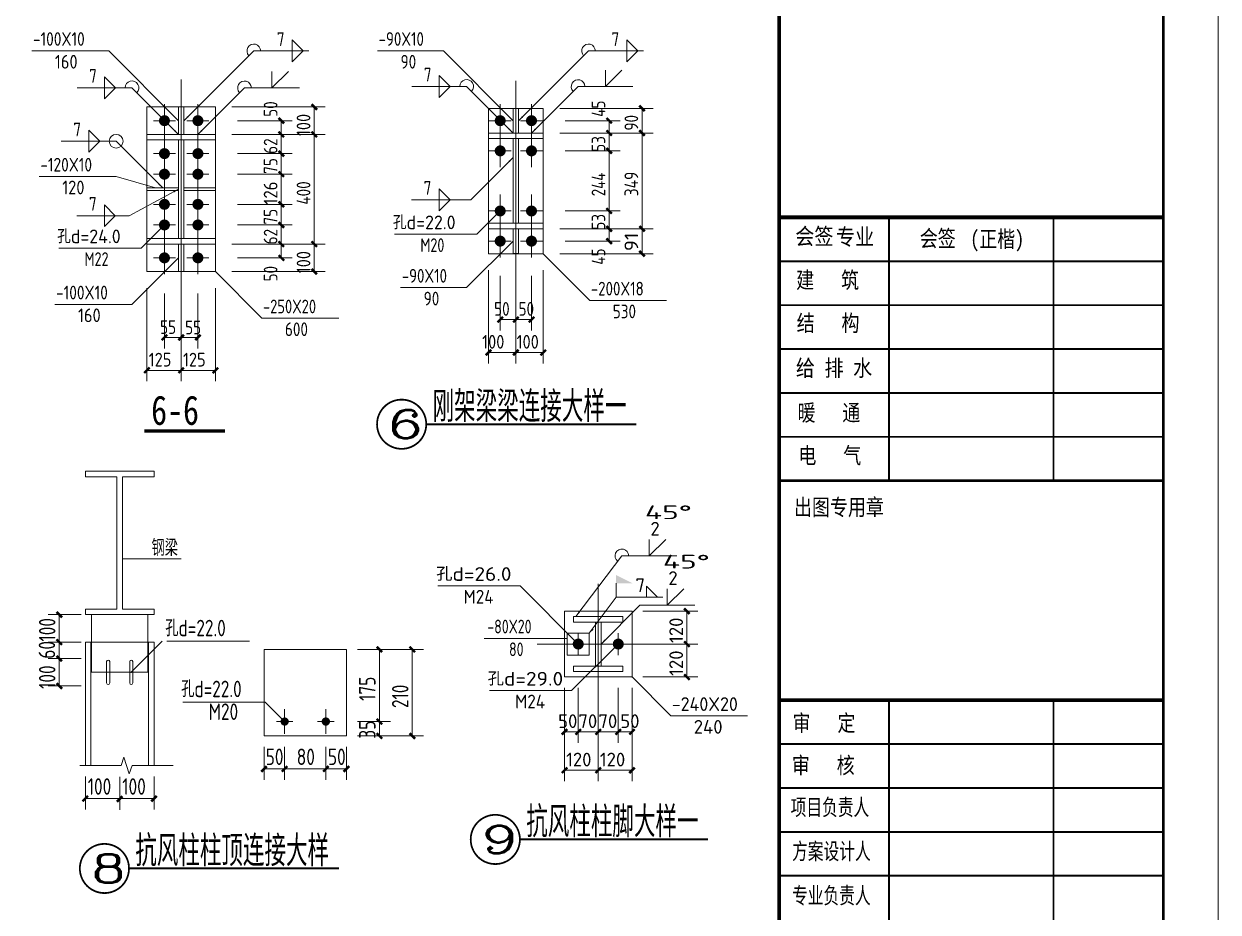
# Model space of a CAD drawing. Header units: millimetres. Extents: x 19781 to 898973, y -947928 to -267362.
# Drawn here: x 532829 to 565476, y -479434 to -455151 of the extents above; entities that cross this region are included whole.
import ezdxf

# ---------------------------------------------------------------- set-up
doc = ezdxf.new("R2010")
doc.units = ezdxf.units.MM
doc.header["$LTSCALE"] = 100
doc.linetypes.add('DOTE', pattern=[2.42, 2, -0.2, 0.02, -0.2])
for name, color, linetype, lineweight in [('10', 7, 'Continuous', 18), ('1000', 2, 'Continuous', 18), ('12', 2, 'Continuous', 18), ('14', 2, 'Continuous', 18), ('AXIS', 3, 'Continuous', 18), ('BORDER', 7, 'Continuous', 18), ('BZ_标准图框', 7, 'Continuous', 18), ('DIM', 3, 'Continuous', 18), ('PUB_TEXT', 7, 'Continuous', 18), ('TDB_文字', 3, 'Continuous', 18), ('TDB_细实线', 1, 'Continuous', 18), ('尺寸标注', 253, 'Continuous', 18), ('焊缝标注', 253, 'Continuous', 18), ('编号标注', 253, 'Continuous', 18), ('螺栓孔标注', 253, 'Continuous', 18), ('钢板标注', 253, 'Continuous', 18)]:
    doc.layers.add(name, color=color, linetype=linetype, lineweight=lineweight)
doc.styles.add('7MMCN', font='simplex.shx', dxfattribs={"width": 0.7, "bigfont": 'hztxt.shx'})
doc.styles.add('_TCH_LABEL', font='complex.shx', dxfattribs={"bigfont": 'gbcbig.shx'})
doc.styles.add('HT', font='', dxfattribs={"width": 0.8})
doc.styles.get("Standard").update_dxf_attribs({"font": 'tssdeng.shx', "bigfont": 'hztxt.shx'})
doc.styles.add('TDB_仿宋字', font='', dxfattribs={"width": 0.8})
doc.styles.add('TSSD_REIN', font='tssdeng.shx', dxfattribs={"width": 0.7, "bigfont": 'hztxt.shx'})
doc.styles.get('HT').set_extended_font_data('宋体')
doc.styles.get('TDB_仿宋字').set_extended_font_data('宋体')

# ---------------------------------------------------------------- blocks, each defined once
blk = doc.blocks.new('A$C053F367D')
at = {"layer": '焊缝标注'}
for points in [[(2771, 5687), (2853, 5747), (2831, 5768)], [(2671, 5437), (2611, 5518), (2590, 5497)], [(3026, 5437), (3108, 5497), (3086, 5518)], [(2384, 4462), (2324, 4543), (2303, 4522)], [(2671, 4437), (2576, 4403), (2590, 4377)]]:
    blk.add_hatch(color=256, dxfattribs=at).paths.add_polyline_path(points, flags=0)
at = {"layer": '10', "color": 253, "linetype": 'ByBlock'}
for p, q in [((2416, 5987), (2416, 5387)), ((3026, 5987), (3026, 5387)), ((2616, 5687), (2216, 5687)), ((3226, 5687), (2826, 5687)), ((2416, 5387), (2416, 4787)), ((3026, 5387), (3026, 4787)), ((2616, 5087), (2216, 5087)), ((2416, 5012), (2416, 4412)), ((3226, 5087), (2826, 5087)), ((3026, 5012), (3026, 4412)), ((2616, 4712), (2216, 4712)), ((3226, 4712), (2826, 4712)), ((2416, 4462), (2416, 3862)), ((3026, 4462), (3026, 3862)), ((2616, 4162), (2216, 4162)), ((3226, 4162), (2826, 4162)), ((2416, 4087), (2416, 3487)), ((3026, 4087), (3026, 3487)), ((2616, 3787), (2216, 3787)), ((3226, 3787), (2826, 3787)), ((2416, 3487), (2416, 2887)), ((3026, 3487), (3026, 2887)), ((2616, 3187), (2216, 3187)), ((3226, 3187), (2826, 3187))]:
    blk.add_line(p, q, dxfattribs=at)
at = {"layer": '10'}
for points in [[(2466, 5687, 100, 100, 1), (2366, 5687, 100, 100, 1)], [(3076, 5687, 100, 100, 1), (2976, 5687, 100, 100, 1)], [(2466, 5087, 100, 100, 1), (2366, 5087, 100, 100, 1)], [(3076, 5087, 100, 100, 1), (2976, 5087, 100, 100, 1)], [(2466, 4712, 100, 100, 1), (2366, 4712, 100, 100, 1)], [(3076, 4712, 100, 100, 1), (2976, 4712, 100, 100, 1)], [(2466, 4162, 100, 100, 1), (2366, 4162, 100, 100, 1)], [(3076, 4162, 100, 100, 1), (2976, 4162, 100, 100, 1)], [(2466, 3787, 100, 100, 1), (2366, 3787, 100, 100, 1)], [(3076, 3787, 100, 100, 1), (2976, 3787, 100, 100, 1)], [(2466, 3187, 100, 100, 1), (2366, 3187, 100, 100, 1)], [(3076, 3187, 100, 100, 1), (2976, 3187, 100, 100, 1)]]:
    blk.add_lwpolyline(points, format="xyseb", close=True, dxfattribs=at)
at = {"layer": '1000'}
for p, q in [((3346, 5937), (2096, 5937)), ((2096, 5937), (2096, 2937)), ((2771, 5937), (2671, 5937)), ((2671, 5937), (2671, 5437)), ((2771, 5437), (2771, 5937)), ((3346, 2937), (3346, 5937)), ((2671, 5437), (2771, 5437)), ((2671, 4462), (2096, 4462)), ((2096, 4462), (2096, 4412)), ((2096, 4412), (2096, 4462)), ((2096, 4462), (2671, 4462)), ((2096, 4412), (2671, 4412)), ((2671, 4412), (2096, 4412)), ((2671, 4412), (2671, 4462)), ((2671, 4462), (2671, 4412)), ((2771, 4462), (3346, 4462)), ((2771, 4412), (2771, 4462)), ((3346, 4462), (2771, 4462)), ((2771, 4462), (2771, 4412)), ((3346, 4412), (2771, 4412)), ((2771, 4412), (3346, 4412)), ((3346, 4462), (3346, 4412)), ((3346, 4412), (3346, 4462)), ((2671, 3437), (2771, 3437)), ((2671, 2937), (2671, 3437)), ((2771, 3437), (2771, 2937)), ((2096, 2937), (3346, 2937)), ((2771, 2937), (2671, 2937))]:
    blk.add_line(p, q, dxfattribs=at)
at = {"layer": 'TDB_文字', "color": 3}
blk.add_lwpolyline([(2050, 32, 64, 64, 0), (3519, 32, 64, 64, 0)], format="xyseb", dxfattribs=at)
at = {"layer": '尺寸标注', "color": 253, "linetype": 'ByBlock'}
for p, q in [((3646, 5937), (5346, 5937)), ((3746, 5687), (4746, 5687)), ((3646, 5437), (5346, 5437)), ((3646, 5437), (5346, 5437)), ((3746, 5437), (4746, 5437)), ((3746, 5437), (4746, 5437)), ((3746, 5087), (4746, 5087)), ((3746, 5087), (4746, 5087)), ((3746, 4712), (4746, 4712)), ((3746, 4712), (4746, 4712)), ((3746, 4162), (4746, 4162)), ((3746, 4162), (4746, 4162)), ((3746, 3787), (4746, 3787)), ((3746, 3787), (4746, 3787)), ((3646, 3437), (5346, 3437)), ((3646, 3437), (5346, 3437)), ((3746, 3437), (4746, 3437)), ((3746, 3437), (4746, 3437)), ((3746, 3187), (4746, 3187)), ((3646, 2937), (5346, 2937)), ((2096, 2637), (2096, 937)), ((2721, 2637), (2721, 937)), ((2721, 2637), (2721, 937)), ((3346, 2637), (3346, 937)), ((2416, 2537), (2416, 1537)), ((2721, 2537), (2721, 1537)), ((2721, 2537), (2721, 1537)), ((3026, 2537), (3026, 1537))]:
    blk.add_line(p, q, dxfattribs=at)
at = {"layer": '尺寸标注'}
for p, q in [((5146, 5437), (5146, 5937)), ((4546, 5437), (4546, 5687)), ((4546, 5087), (4546, 5437)), ((5146, 3437), (5146, 5437)), ((4546, 4712), (4546, 5087)), ((4546, 4162), (4546, 4712)), ((4546, 3787), (4546, 4162)), ((4546, 3437), (4546, 3787)), ((4546, 3187), (4546, 3437)), ((5146, 2937), (5146, 3437)), ((2416, 1737), (2721, 1737)), ((2721, 1737), (3026, 1737)), ((2096, 1137), (2721, 1137)), ((2721, 1137), (3346, 1137))]:
    blk.add_line(p, q, dxfattribs=at)
at = {"layer": '尺寸标注', "color": 3}
for p, q in [((3346, 5437), (2096, 5437)), ((2096, 5437), (2096, 5337)), ((2096, 5337), (3346, 5337)), ((2671, 3537), (2671, 5337)), ((2771, 3537), (2771, 5337)), ((3346, 5337), (3346, 5437)), ((3346, 3537), (2096, 3537)), ((2096, 3537), (2096, 3437)), ((3346, 3437), (3346, 3537)), ((2096, 3437), (3346, 3437))]:
    blk.add_line(p, q, dxfattribs=at)
at = {"layer": '尺寸标注'}
for points in [[(5096, 5987, 45, 45, 0), (5196, 5887, 45, 45, 0)], [(4496, 5737, 45, 45, 0), (4596, 5637, 45, 45, 0)], [(4496, 5487, 45, 45, 0), (4596, 5387, 45, 45, 0)], [(4496, 5487, 45, 45, 0), (4596, 5387, 45, 45, 0)], [(5096, 5487, 45, 45, 0), (5196, 5387, 45, 45, 0)], [(5096, 5487, 45, 45, 0), (5196, 5387, 45, 45, 0)], [(4496, 5137, 45, 45, 0), (4596, 5037, 45, 45, 0)], [(4496, 5137, 45, 45, 0), (4596, 5037, 45, 45, 0)], [(4496, 4762, 45, 45, 0), (4596, 4662, 45, 45, 0)], [(4496, 4762, 45, 45, 0), (4596, 4662, 45, 45, 0)], [(4496, 4212, 45, 45, 0), (4596, 4112, 45, 45, 0)], [(4496, 4212, 45, 45, 0), (4596, 4112, 45, 45, 0)], [(4496, 3837, 45, 45, 0), (4596, 3737, 45, 45, 0)], [(4496, 3837, 45, 45, 0), (4596, 3737, 45, 45, 0)], [(4496, 3487, 45, 45, 0), (4596, 3387, 45, 45, 0)], [(4496, 3487, 45, 45, 0), (4596, 3387, 45, 45, 0)], [(5096, 3487, 45, 45, 0), (5196, 3387, 45, 45, 0)], [(5096, 3487, 45, 45, 0), (5196, 3387, 45, 45, 0)], [(4496, 3237, 45, 45, 0), (4596, 3137, 45, 45, 0)], [(5096, 2987, 45, 45, 0), (5196, 2887, 45, 45, 0)], [(2366, 1687, 45, 45, 0), (2466, 1787, 45, 45, 0)], [(2671, 1687, 45, 45, 0), (2771, 1787, 45, 45, 0)], [(2671, 1687, 45, 45, 0), (2771, 1787, 45, 45, 0)], [(2976, 1687, 45, 45, 0), (3076, 1787, 45, 45, 0)], [(2046, 1087, 45, 45, 0), (2146, 1187, 45, 45, 0)], [(2671, 1087, 45, 45, 0), (2771, 1187, 45, 45, 0)], [(2671, 1087, 45, 45, 0), (2771, 1187, 45, 45, 0)], [(3296, 1087, 45, 45, 0), (3396, 1187, 45, 45, 0)]]:
    blk.add_lwpolyline(points, format="xyseb", dxfattribs=at)
at = {"layer": '焊缝标注', "color": 253, "linetype": 'ByBlock'}
for p, q in [((4745, 7159), (4945, 6959)), ((4745, 6959), (4745, 7159)), ((4045, 6959), (5045, 6959)), ((4745, 6759), (4945, 6959)), ((4745, 6959), (4745, 6759)), ((4375, 6285), (4375, 6585)), ((4375, 6285), (4675, 6585)), ((1524, 6287), (1324, 6487)), ((1324, 6287), (1324, 6487)), ((1824, 6287), (824, 6287)), ((1524, 6287), (1324, 6087)), ((1324, 6287), (1324, 6087)), ((3875, 6285), (4875, 6285)), ((1236, 5312), (1036, 5512)), ((1036, 5312), (1036, 5512)), ((1536, 5312), (536, 5312)), ((1236, 5312), (1036, 5112)), ((1036, 5312), (1036, 5112)), ((1521, 3956), (1321, 4156)), ((1321, 3956), (1321, 4156)), ((1771, 3956), (821, 3956)), ((1521, 3956), (1321, 3756)), ((1321, 3956), (1321, 3756))]:
    blk.add_line(p, q, dxfattribs=at)
at = {"layer": '焊缝标注'}
for p, q in [((2771, 5687), (4045, 6959)), ((2671, 5437), (1824, 6287)), ((3026, 5437), (3875, 6285)), ((2384, 4462), (1536, 5312)), ((2671, 4437), (1771, 3956))]:
    blk.add_line(p, q, dxfattribs=at)
blk.add_circle((1536, 5312), 125, dxfattribs=at)
for centre, start, end in [((4045, 6959), 0, 224.9772), ((1824, 6287), 314.9315, 180), ((3875, 6285), 0, 224.9772)]:
    blk.add_arc(centre, 125, start, end, dxfattribs=at)
at = {"layer": '编号标注', "color": 7, "linetype": 'ByBlock'}
blk.add_line((2721, 2437), (2721, 6437), dxfattribs=at)
at = {"layer": '螺栓孔标注', "color": 253, "linetype": 'ByBlock'}
for p, q in [((2416, 3787), (1991, 3364)), ((1991, 3364), (491, 3364))]:
    blk.add_line(p, q, dxfattribs=at)
at = {"layer": '螺栓孔标注'}
blk.add_lwpolyline([(2421, 3787, 10, 10, 1), (2411, 3787, 10, 10, 1)], format="xyseb", close=True, dxfattribs=at)
at = {"layer": '钢板标注', "color": 253, "linetype": 'ByBlock'}
for p, q in [((1400, 6961), (0, 6961)), ((2671, 5687), (1400, 6961)), ((1534, 4670), (134, 4670)), ((2250, 4462), (1534, 4670)), ((2671, 3187), (1821, 2340)), ((3346, 2937), (4192, 2086)), ((1821, 2340), (421, 2340)), ((4192, 2086), (5592, 2086))]:
    blk.add_line(p, q, dxfattribs=at)
at = {"layer": '钢板标注'}
for points in [[(2676, 5687, 10, 10, 1), (2666, 5687, 10, 10, 1)], [(2255, 4462, 10, 10, 1), (2245, 4462, 10, 10, 1)], [(2676, 3187, 10, 10, 1), (2666, 3187, 10, 10, 1)], [(3351, 2937, 10, 10, 1), (3341, 2937, 10, 10, 1)]]:
    blk.add_lwpolyline(points, format="xyseb", close=True, dxfattribs=at)
at = {"layer": 'TDB_细实线', "style": 'TDB_仿宋字', "width": 0.8}
blk.add_text('6-6', height=533.7, dxfattribs=at).set_placement((2174, 144))
at = {"layer": '尺寸标注'}
for s, width, p in [('50', 0.84, (4476, 5757)), ('100', 0.9072, (5076, 5407)), ('62', 0.84, (4476, 5082)), ('75', 0.84, (4476, 4719)), ('126', 0.925715, (4476, 4157)), ('400', 0.84, (5076, 4157)), ('75', 0.84, (4476, 3794)), ('62', 0.84, (4476, 3432)), ('100', 0.9072, (5076, 2907)), ('50', 0.839999, (4476, 2757))]:
    blk.add_text(s, height=250, rotation=90, dxfattribs=dict(at, width=width)).set_placement(p)
for s, width, p in [('55', 0.840006, (2337, 1800)), ('55', 0.840006, (2793, 1793)), ('125', 0.907194, (2129, 1207)), ('125', 0.907194, (2754, 1207))]:
    blk.add_text(s, height=250, dxfattribs=dict(at, width=width)).set_placement(p)
at = {"layer": '焊缝标注', "width": 0.840015}
for p in [(4465, 7049), (1044, 6377), (756, 5402), (1041, 4046)]:
    blk.add_text('7', height=250, dxfattribs=at).set_placement(p)
at = {"layer": '螺栓孔标注'}
for s, width, p in [('孔d=24.0', 0.995079, (461, 3454)), ('M22', 0.782073, (961, 3039))]:
    blk.add_text(s, height=250, dxfattribs=dict(at, width=width)).set_placement(p)
at = {"layer": '钢板标注'}
for s, width, p in [('-100X10', 0.852725, (20, 7051)), ('160', 0.907194, (420, 6636)), ('-120X10', 0.852729, (154, 4760)), ('120', 0.907204, (554, 4345)), ('-100X10', 0.852729, (441, 2430)), ('-250X20', 0.803998, (4212, 2176)), ('160', 0.907204, (841, 2015)), ('600', 0.839994, (4612, 1761))]:
    blk.add_text(s, height=250, dxfattribs=dict(at, width=width)).set_placement(p)
blk = doc.blocks.new('A$C26187870')
at = {"layer": '焊缝标注'}
for points in [[(2596, 5997), (2678, 6057), (2656, 6078)], [(2496, 5772), (2436, 5853), (2415, 5832)], [(2831, 5772), (2913, 5832), (2891, 5853)], [(2496, 5325), (2415, 5265), (2436, 5243)]]:
    blk.add_hatch(color=256, dxfattribs=at).paths.add_polyline_path(points, flags=0)
at = {"layer": '10', "color": 253, "linetype": 'ByBlock'}
for p, q in [((2261, 6297), (2261, 5697)), ((2831, 6297), (2831, 5697)), ((2461, 5997), (2061, 5997)), ((3031, 5997), (2631, 5997)), ((2261, 5747), (2261, 5147)), ((2831, 5747), (2831, 5147)), ((2461, 5447), (2061, 5447)), ((3031, 5447), (2631, 5447)), ((2261, 4652), (2261, 4052)), ((2831, 4652), (2831, 4052)), ((2461, 4352), (2061, 4352)), ((3031, 4352), (2631, 4352)), ((2261, 4102), (2261, 3502)), ((2831, 4102), (2831, 3502)), ((2461, 3802), (2061, 3802)), ((3031, 3802), (2631, 3802))]:
    blk.add_line(p, q, dxfattribs=at)
at = {"layer": '10'}
for points in [[(2311, 5997, 100, 100, 1), (2211, 5997, 100, 100, 1)], [(2881, 5997, 100, 100, 1), (2781, 5997, 100, 100, 1)], [(2311, 5447, 100, 100, 1), (2211, 5447, 100, 100, 1)], [(2881, 5447, 100, 100, 1), (2781, 5447, 100, 100, 1)], [(2311, 4352, 100, 100, 1), (2211, 4352, 100, 100, 1)], [(2881, 4352, 100, 100, 1), (2781, 4352, 100, 100, 1)], [(2311, 3802, 100, 100, 1), (2211, 3802, 100, 100, 1)], [(2881, 3802, 100, 100, 1), (2781, 3802, 100, 100, 1)]]:
    blk.add_lwpolyline(points, format="xyseb", close=True, dxfattribs=at)
at = {"layer": '1000'}
for p, q in [((3046, 6222), (2046, 6222)), ((2046, 6222), (2046, 3572)), ((2596, 6222), (2496, 6222)), ((2496, 6222), (2496, 5772)), ((2596, 5772), (2596, 6222)), ((3046, 3572), (3046, 6222)), ((2496, 5772), (2596, 5772)), ((2496, 4027), (2596, 4027)), ((2496, 3577), (2496, 4027)), ((2596, 4027), (2596, 3577)), ((2046, 3572), (3046, 3572)), ((2596, 3577), (2496, 3577))]:
    blk.add_line(p, q, dxfattribs=at)
blk.add_lwpolyline([(913, 465, 36.1, 36.1, 0), (4744, 465, 36.1, 36.1, 0)], format="xyseb", dxfattribs=at)
at = {"layer": 'AXIS'}
blk.add_lwpolyline([(913, 465, 32.1, 32.1, 1), (16, 465, 32.1, 32.1, 1)], format="xyseb", close=True, dxfattribs=at)
at = {"layer": '尺寸标注', "color": 253, "linetype": 'ByBlock'}
for p, q in [((3346, 6222), (5046, 6222)), ((3446, 5997), (4446, 5997)), ((3346, 5772), (5046, 5772)), ((3346, 5772), (5046, 5772)), ((3446, 5772), (4446, 5772)), ((3446, 5772), (4446, 5772)), ((3446, 5447), (4446, 5447)), ((3446, 5447), (4446, 5447)), ((3446, 4352), (4446, 4352)), ((3446, 4352), (4446, 4352)), ((3346, 4027), (5046, 4027)), ((3346, 4027), (5046, 4027)), ((3446, 4027), (4446, 4027)), ((3446, 4027), (4446, 4027)), ((3446, 3802), (4446, 3802)), ((3346, 3572), (5046, 3572)), ((2046, 3272), (2046, 1572)), ((2546, 3272), (2546, 1572)), ((2546, 3272), (2546, 1572)), ((3046, 3272), (3046, 1572)), ((2261, 3172), (2261, 2172)), ((2546, 3172), (2546, 2172)), ((2546, 3172), (2546, 2172)), ((2831, 3172), (2831, 2172))]:
    blk.add_line(p, q, dxfattribs=at)
at = {"layer": '尺寸标注'}
for p, q in [((4846, 5772), (4846, 6222)), ((4246, 5772), (4246, 5997)), ((4246, 5447), (4246, 5772)), ((4846, 4027), (4846, 5772)), ((4246, 4352), (4246, 5447)), ((4246, 4027), (4246, 4352)), ((4246, 3802), (4246, 4027)), ((4846, 3572), (4846, 4027)), ((2261, 2372), (2546, 2372)), ((2546, 2372), (2831, 2372)), ((2046, 1772), (2546, 1772)), ((2546, 1772), (3046, 1772))]:
    blk.add_line(p, q, dxfattribs=at)
at = {"layer": '尺寸标注', "color": 3}
for p, q in [((3046, 5772), (2046, 5772)), ((2046, 5772), (2046, 5672)), ((2046, 5672), (3046, 5672)), ((2496, 4127), (2496, 5672)), ((2596, 4127), (2596, 5672)), ((3046, 5672), (3046, 5772)), ((3046, 4127), (2046, 4127)), ((2046, 4127), (2046, 4027)), ((2046, 4027), (3046, 4027)), ((3046, 4027), (3046, 4127))]:
    blk.add_line(p, q, dxfattribs=at)
at = {"layer": '尺寸标注'}
for points in [[(4796, 6272, 45, 45, 0), (4896, 6172, 45, 45, 0)], [(4196, 6047, 45, 45, 0), (4296, 5947, 45, 45, 0)], [(4196, 5822, 45, 45, 0), (4296, 5722, 45, 45, 0)], [(4196, 5822, 45, 45, 0), (4296, 5722, 45, 45, 0)], [(4796, 5822, 45, 45, 0), (4896, 5722, 45, 45, 0)], [(4796, 5822, 45, 45, 0), (4896, 5722, 45, 45, 0)], [(4196, 5497, 45, 45, 0), (4296, 5397, 45, 45, 0)], [(4196, 5497, 45, 45, 0), (4296, 5397, 45, 45, 0)], [(4196, 4402, 45, 45, 0), (4296, 4302, 45, 45, 0)], [(4196, 4402, 45, 45, 0), (4296, 4302, 45, 45, 0)], [(4196, 4077, 45, 45, 0), (4296, 3977, 45, 45, 0)], [(4196, 4077, 45, 45, 0), (4296, 3977, 45, 45, 0)], [(4796, 4077, 45, 45, 0), (4896, 3977, 45, 45, 0)], [(4796, 4077, 45, 45, 0), (4896, 3977, 45, 45, 0)], [(4196, 3852, 45, 45, 0), (4296, 3752, 45, 45, 0)], [(4796, 3622, 45, 45, 0), (4896, 3522, 45, 45, 0)], [(2211, 2322, 45, 45, 0), (2311, 2422, 45, 45, 0)], [(2496, 2322, 45, 45, 0), (2596, 2422, 45, 45, 0)], [(2496, 2322, 45, 45, 0), (2596, 2422, 45, 45, 0)], [(2781, 2322, 45, 45, 0), (2881, 2422, 45, 45, 0)], [(1996, 1722, 45, 45, 0), (2096, 1822, 45, 45, 0)], [(2496, 1722, 45, 45, 0), (2596, 1822, 45, 45, 0)], [(2496, 1722, 45, 45, 0), (2596, 1822, 45, 45, 0)], [(2996, 1722, 45, 45, 0), (3096, 1822, 45, 45, 0)]]:
    blk.add_lwpolyline(points, format="xyseb", dxfattribs=at)
at = {"layer": '焊缝标注', "color": 253, "linetype": 'ByBlock'}
for p, q in [((4570, 7469), (4770, 7269)), ((4570, 7269), (4570, 7469)), ((3870, 7269), (4870, 7269)), ((4570, 7069), (4770, 7269)), ((4570, 7269), (4570, 7069)), ((1349, 6622), (1149, 6822)), ((1149, 6622), (1149, 6822)), ((4180, 6620), (4180, 6920)), ((4180, 6620), (4480, 6920)), ((1649, 6622), (649, 6622)), ((1349, 6622), (1149, 6422)), ((1149, 6622), (1149, 6422)), ((3680, 6620), (4680, 6620)), ((1346, 4557), (1146, 4757)), ((1146, 4557), (1146, 4757)), ((1725, 4557), (646, 4557)), ((1346, 4557), (1146, 4357)), ((1146, 4557), (1146, 4357))]:
    blk.add_line(p, q, dxfattribs=at)
at = {"layer": '焊缝标注'}
for p, q in [((2596, 5997), (3870, 7269)), ((2496, 5772), (1649, 6622)), ((2831, 5772), (3680, 6620)), ((2496, 5325), (1725, 4557))]:
    blk.add_line(p, q, dxfattribs=at)
for centre, start, end in [((3870, 7269), 0, 224.9772), ((1649, 6622), 314.9315, 180), ((3680, 6620), 0, 224.9772)]:
    blk.add_arc(centre, 125, start, end, dxfattribs=at)
at = {"layer": '编号标注', "color": 7, "linetype": 'ByBlock'}
blk.add_line((2546, 3072), (2546, 6722), dxfattribs=at)
at = {"layer": '螺栓孔标注', "color": 253, "linetype": 'ByBlock'}
for p, q in [((2261, 4352), (1836, 3929)), ((1836, 3929), (336, 3929))]:
    blk.add_line(p, q, dxfattribs=at)
at = {"layer": '螺栓孔标注'}
blk.add_lwpolyline([(2266, 4352, 10, 10, 1), (2256, 4352, 10, 10, 1)], format="xyseb", close=True, dxfattribs=at)
at = {"layer": '钢板标注', "color": 253, "linetype": 'ByBlock'}
for p, q in [((1225, 7271), (25, 7271)), ((2496, 5997), (1225, 7271)), ((2496, 3802), (1646, 2955)), ((3046, 3572), (3892, 2721)), ((1646, 2955), (446, 2955)), ((3892, 2721), (5292, 2721))]:
    blk.add_line(p, q, dxfattribs=at)
at = {"layer": '钢板标注'}
for points in [[(2501, 5997, 10, 10, 1), (2491, 5997, 10, 10, 1)], [(2501, 3802, 10, 10, 1), (2491, 3802, 10, 10, 1)], [(3051, 3572, 10, 10, 1), (3041, 3572, 10, 10, 1)]]:
    blk.add_lwpolyline(points, format="xyseb", close=True, dxfattribs=at)
at = {"layer": 'DIM', "style": '7MMCN', "width": 0.7}
blk.add_text('刚架梁梁连接大样一', height=560.9, dxfattribs=at).set_placement((1028, 505))
at = {"layer": 'PUB_TEXT', "color": 4, "linetype": 'DOTE', "style": '_TCH_LABEL', "width": 1.5}
blk.add_text('6', height=508, dxfattribs=at).set_placement((211, 211))
at = {"layer": '尺寸标注'}
for s, width, p in [('45', 0.839998, (4176, 6067)), ('90', 0.839998, (4776, 5817)), ('53', 0.839998, (4176, 5430)), ('244', 0.824728, (4176, 4620)), ('349', 0.855849, (4776, 4620)), ('53', 0.84, (4176, 4010)), ('91', 1.1424, (4776, 3620)), ('45', 0.84, (4176, 3372))]:
    blk.add_text(s, height=250, rotation=90, dxfattribs=dict(at, width=width)).set_placement(p)
for s, width, p in [('50', 0.839998, (2150, 2442)), ('50', 0.839998, (2595, 2442)), ('100', 0.907202, (1932, 1842)), ('100', 0.907199, (2560, 1842))]:
    blk.add_text(s, height=250, dxfattribs=dict(at, width=width)).set_placement(p)
at = {"layer": '焊缝标注'}
for width, p in [(0.839996, (4290, 7359)), (0.840005, (869, 6712)), (0.839996, (866, 4647))]:
    blk.add_text('7', height=250, dxfattribs=dict(at, width=width)).set_placement(p)
at = {"layer": '螺栓孔标注'}
for s, width, p in [('孔d=22.0', 0.995077, (306, 4019)), ('M20', 0.782068, (806, 3604))]:
    blk.add_text(s, height=250, dxfattribs=dict(at, width=width)).set_placement(p)
at = {"layer": '钢板标注'}
for s, width, p in [('-90X10', 0.825518, (45, 7361)), ('90', 0.840002, (445, 6946)), ('-90X10', 0.825517, (466, 3045)), ('-200X18', 0.827649, (3912, 2811)), ('90', 0.839998, (866, 2630)), ('530', 0.840004, (4312, 2396))]:
    blk.add_text(s, height=250, dxfattribs=dict(at, width=width)).set_placement(p)
blk = doc.blocks.new('A$C367B5892')
at = {"layer": '10', "color": 253, "linetype": 'ByBlock'}
for p, q in [((4448, 3367), (4448, 2917)), ((5199, 3367), (5199, 2917)), ((4598, 3142), (4298, 3142)), ((5349, 3142), (5049, 3142))]:
    blk.add_line(p, q, dxfattribs=at)
at = {"layer": '10'}
for points in [[(4486, 3142, 75.1, 75.1, 1), (4411, 3142, 75.1, 75.1, 1)], [(5237, 3142, 75.1, 75.1, 1), (5161, 3142, 75.1, 75.1, 1)]]:
    blk.add_lwpolyline(points, format="xyseb", close=True, dxfattribs=at)
at = {"layer": '1000'}
blk.add_lwpolyline([(1612, 464, 36, 36, 0), (5440, 464, 36, 36, 0)], format="xyseb", dxfattribs=at)
at = {"layer": '12', "color": 3}
for p, q in [((816, 7603), (816, 7703)), ((816, 7703), (2068, 7703)), ((2068, 7703), (2068, 7603)), ((1392, 7603), (816, 7603)), ((1392, 5191), (1392, 7603)), ((1492, 7603), (1492, 5191)), ((2068, 7603), (1492, 7603)), ((816, 5191), (1392, 5191)), ((816, 5091), (816, 5191)), ((2068, 5091), (816, 5091)), ((1492, 5191), (2068, 5191)), ((2068, 5191), (2068, 5091)), ((816, 4591), (2068, 4591)), ((816, 4591), (816, 2338)), ((916, 4591), (916, 2338)), ((1968, 4591), (1968, 2333)), ((2068, 4591), (2068, 2333))]:
    blk.add_line(p, q, dxfattribs=at)
at = {"layer": '12'}
for p, q in [((816, 5091), (2068, 5091)), ((929, 4040), (929, 5091)), ((1956, 4040), (1956, 5091)), ((4073, 2879), (4073, 4456)), ((4073, 4456), (5574, 4456)), ((5574, 4456), (5574, 2879)), ((1956, 4040), (929, 4040)), ((5574, 2879), (4073, 2879))]:
    blk.add_line(p, q, dxfattribs=at)
at = {"layer": '12', "color": 253, "linetype": 'ByBlock'}
for p, q in [((1467, 2338), (1517, 2492)), ((1517, 2492), (1617, 2186)), ((716, 2338), (1467, 2338)), ((1617, 2186), (1667, 2340)), ((1667, 2340), (2418, 2338))]:
    blk.add_line(p, q, dxfattribs=at)
at = {"layer": '12'}
for points in [[(1204, 3845, 1), (1260, 3845), (1260, 4235, 1), (1204, 4235)], [(1680, 3845, -1), (1625, 3845), (1625, 4235, -1), (1680, 4235)]]:
    blk.add_lwpolyline(points, format="xyb", close=True, dxfattribs=at)
at = {"layer": 'AXIS'}
blk.add_lwpolyline([(1612, 464, 32, 32, 1), (716, 464, 32, 32, 1)], format="xyseb", close=True, dxfattribs=at)
at = {"layer": '尺寸标注', "color": 253, "linetype": 'ByBlock'}
for p, q in [((742, 5091), (141, 5091)), ((742, 4591), (141, 4591)), ((742, 4591), (141, 4591)), ((5775, 4456), (6375, 4456)), ((6375, 4456), (6976, 4456)), ((742, 4290), (141, 4290)), ((742, 4290), (141, 4290)), ((742, 3790), (141, 3790)), ((5775, 3142), (6375, 3142)), ((5775, 3142), (6375, 3142)), ((5775, 2879), (6375, 2879)), ((6375, 2879), (6976, 2879)), ((4073, 2679), (4073, 2078)), ((4448, 2679), (4448, 2078)), ((4448, 2679), (4448, 2078)), ((5199, 2679), (5199, 2078)), ((5199, 2679), (5199, 2078)), ((5574, 2679), (5574, 2078)), ((816, 2138), (816, 1538)), ((1442, 2132), (1442, 1532)), ((2068, 2138), (2068, 1537))]:
    blk.add_line(p, q, dxfattribs=at)
at = {"layer": '尺寸标注'}
for p, q in [((341, 4591), (341, 5091)), ((341, 4290), (341, 4591)), ((6175, 3142), (6175, 4456)), ((6775, 2879), (6775, 4456)), ((341, 3790), (341, 4290)), ((6175, 2879), (6175, 3142)), ((4073, 2278), (4448, 2278)), ((4448, 2278), (5199, 2278)), ((5199, 2278), (5574, 2278)), ((816, 1738), (2068, 1737))]:
    blk.add_line(p, q, dxfattribs=at)
for points in [[(291, 5141, 45, 45, 0), (391, 5041, 45, 45, 0)], [(291, 4641, 45, 45, 0), (391, 4540, 45, 45, 0)], [(291, 4641, 45, 45, 0), (391, 4540, 45, 45, 0)], [(291, 4340, 45, 45, 0), (391, 4240, 45, 45, 0)], [(291, 4340, 45, 45, 0), (391, 4240, 45, 45, 0)], [(6125, 4506, 45, 45, 0), (6225, 4406, 45, 45, 0)], [(6725, 4506, 45, 45, 0), (6826, 4406, 45, 45, 0)], [(291, 3840, 45, 45, 0), (391, 3740, 45, 45, 0)], [(6125, 3192, 45, 45, 0), (6225, 3092, 45, 45, 0)], [(6125, 3192, 45, 45, 0), (6225, 3092, 45, 45, 0)], [(6125, 2929, 45, 45, 0), (6225, 2829, 45, 45, 0)], [(6725, 2929, 45, 45, 0), (6826, 2829, 45, 45, 0)], [(4023, 2228, 45, 45, 0), (4123, 2329, 45, 45, 0)], [(4398, 2228, 45, 45, 0), (4498, 2329, 45, 45, 0)], [(4398, 2228, 45, 45, 0), (4498, 2329, 45, 45, 0)], [(5149, 2228, 45, 45, 0), (5249, 2329, 45, 45, 0)], [(5149, 2228, 45, 45, 0), (5249, 2329, 45, 45, 0)], [(5524, 2228, 45, 45, 0), (5624, 2329, 45, 45, 0)], [(766, 1688, 45, 45, 0), (866, 1788, 45, 45, 0)], [(1392, 1682, 45, 45, 0), (1492, 1782, 45, 45, 0)], [(2018, 1687, 45, 45, 0), (2119, 1787, 45, 45, 0)]]:
    blk.add_lwpolyline(points, format="xyseb", dxfattribs=at)
at = {"layer": '螺栓孔标注', "color": 253, "linetype": 'ByBlock'}
for p, q in [((1492, 6109), (2565, 6109)), ((1652, 4040), (2219, 4606)), ((2303, 4606), (3805, 4606)), ((4095, 3496), (2593, 3496)), ((4448, 3142), (4095, 3496))]:
    blk.add_line(p, q, dxfattribs=at)
at = {"layer": '螺栓孔标注'}
blk.add_line((1657, 4040), (1657, 4040), dxfattribs=at)
blk.add_lwpolyline([(4453, 3142, 10, 10, 1), (4443, 3142, 10, 10, 1)], format="xyseb", close=True, dxfattribs=at)
for start, end in [(0, 180), (180, 0)]:
    blk.add_arc((1652, 4040), 5, start, end, dxfattribs=at)
at = {"layer": 'DIM', "style": '7MMCN', "width": 0.7}
blk.add_text('抗风柱柱顶连接大样', height=560.3, dxfattribs=at).set_placement((1727, 505))
at = {"layer": 'PUB_TEXT', "color": 4, "linetype": 'DOTE', "style": '_TCH_LABEL', "width": 1.5}
blk.add_text('8', height=507, dxfattribs=at).set_placement((911, 211))
at = {"layer": '焊缝标注', "style": 'TSSD_REIN', "width": 0.8}
for s, p in [('钢梁', (2023, 6159)), ('孔d=22.0', (2273, 4696)), ('孔d=22.0', (2563, 3586)), ('M20', (3064, 3171)), ('50', (4103, 2349)), ('80', (4669, 2349)), ('50', (5237, 2349)), ('100', (859, 1808)), ('100', (1489, 1808))]:
    blk.add_text(s, height=300.4, dxfattribs=at).set_placement(p)
for s, p in [('100', (271, 4600)), ('60', (266, 4287)), ('100', (271, 3737)), ('175', (6105, 3518)), ('210', (6705, 3387)), ('35', (6105, 2830))]:
    blk.add_text(s, height=300.4, rotation=90, dxfattribs=at).set_placement(p)
blk = doc.blocks.new('A$C52BC5616')
at = {"layer": '焊缝标注'}
for points in [[(3256, 5133), (3556, 5133), (3256, 5283)], [(2522, 4526), (2595, 4597), (2571, 4615)], [(2766, 4226), (2847, 4286), (2826, 4307)], [(2981, 4026), (3062, 4086), (3041, 4107)]]:
    blk.add_hatch(color=256, dxfattribs=at).paths.add_polyline_path(points, flags=0)
at = {"layer": '10', "color": 7, "linetype": 'ByBlock'}
for p, q in [((2566, 3826), (2566, 4226)), ((3296, 3826), (3296, 4226)), ((2366, 4026), (2766, 4026)), ((3096, 4026), (3496, 4026))]:
    blk.add_line(p, q, dxfattribs=at)
at = {"layer": '10'}
for points in [[(2616, 4026, 100, 100, 1), (2516, 4026, 100, 100, 1)], [(3346, 4026, 100, 100, 1), (3246, 4026, 100, 100, 1)]]:
    blk.add_lwpolyline(points, format="xyseb", close=True, dxfattribs=at)
at = {"layer": '1000'}
for p, q in [((3546, 4626), (2316, 4626)), ((2316, 4626), (2316, 3426)), ((3546, 3426), (3546, 4626)), ((2766, 4226), (2366, 4226)), ((2366, 4226), (2366, 3826)), ((2766, 3826), (2766, 4226)), ((2366, 3826), (2766, 3826)), ((2316, 3426), (3546, 3426))]:
    blk.add_line(p, q, dxfattribs=at)
blk.add_lwpolyline([(1503, 465, 36, 36, 0), (4929, 465, 36, 36, 0)], format="xyseb", dxfattribs=at)
at = {"layer": 'AXIS'}
blk.add_lwpolyline([(1503, 465, 32, 32, 1), (606, 465, 32, 32, 1)], format="xyseb", close=True, dxfattribs=at)
at = {"layer": '尺寸标注', "color": 253, "linetype": 'ByBlock'}
for p, q in [((3746, 4626), (4746, 4626)), ((3746, 4026), (4746, 4026)), ((3746, 4026), (4746, 4026)), ((3746, 3426), (4746, 3426)), ((2316, 3226), (2316, 2226)), ((2316, 3226), (2316, 1526)), ((2566, 3226), (2566, 2226)), ((2566, 3226), (2566, 2226)), ((2931, 3226), (2931, 2226)), ((2931, 3226), (2931, 2226)), ((2931, 3226), (2931, 1526)), ((2931, 3226), (2931, 1526)), ((3296, 3226), (3296, 2226)), ((3296, 3226), (3296, 2226)), ((3546, 3226), (3546, 2226)), ((3546, 3226), (3546, 1526))]:
    blk.add_line(p, q, dxfattribs=at)
at = {"layer": '尺寸标注'}
for p, q in [((4546, 4026), (4546, 4626)), ((4546, 3426), (4546, 4026)), ((2316, 2426), (2566, 2426)), ((2566, 2426), (2931, 2426)), ((2931, 2426), (3296, 2426)), ((3296, 2426), (3546, 2426)), ((2316, 1726), (2931, 1726)), ((2931, 1726), (3546, 1726))]:
    blk.add_line(p, q, dxfattribs=at)
at = {"layer": '尺寸标注', "color": 3}
for p, q in [((3381, 4526), (2481, 4526)), ((2481, 4526), (2481, 4426)), ((2481, 4426), (3381, 4426)), ((2881, 3626), (2881, 4426)), ((2981, 3626), (2981, 4426)), ((3381, 4426), (3381, 4526)), ((3381, 3626), (2481, 3626)), ((2481, 3626), (2481, 3526)), ((2481, 3526), (3381, 3526)), ((3381, 3526), (3381, 3626))]:
    blk.add_line(p, q, dxfattribs=at)
at = {"layer": '尺寸标注'}
for points in [[(4496, 4676, 45, 45, 0), (4596, 4576, 45, 45, 0)], [(4496, 4076, 45, 45, 0), (4596, 3976, 45, 45, 0)], [(4496, 4076, 45, 45, 0), (4596, 3976, 45, 45, 0)], [(4496, 3476, 45, 45, 0), (4596, 3376, 45, 45, 0)], [(2266, 2376, 45, 45, 0), (2366, 2476, 45, 45, 0)], [(2516, 2376, 45, 45, 0), (2616, 2476, 45, 45, 0)], [(2516, 2376, 45, 45, 0), (2616, 2476, 45, 45, 0)], [(2881, 2376, 45, 45, 0), (2981, 2476, 45, 45, 0)], [(2881, 2376, 45, 45, 0), (2981, 2476, 45, 45, 0)], [(3246, 2376, 45, 45, 0), (3346, 2476, 45, 45, 0)], [(3246, 2376, 45, 45, 0), (3346, 2476, 45, 45, 0)], [(3496, 2376, 45, 45, 0), (3596, 2476, 45, 45, 0)], [(2266, 1676, 45, 45, 0), (2366, 1776, 45, 45, 0)], [(2881, 1676, 45, 45, 0), (2981, 1776, 45, 45, 0)], [(2881, 1676, 45, 45, 0), (2981, 1776, 45, 45, 0)], [(3496, 1676, 45, 45, 0), (3596, 1776, 45, 45, 0)]]:
    blk.add_lwpolyline(points, format="xyseb", dxfattribs=at)
at = {"layer": '焊缝标注', "color": 253, "linetype": 'ByBlock'}
for p, q in [((3861, 5633), (3861, 5933)), ((3861, 5633), (4161, 5933)), ((3361, 5633), (4361, 5633)), ((3256, 4883), (3256, 5133)), ((3812, 5083), (4012, 4883)), ((3812, 4883), (3812, 5083)), ((4188, 4733), (4188, 5033)), ((4188, 4733), (4488, 5033)), ((3256, 4883), (4107, 4883)), ((3688, 4733), (4688, 4733))]:
    blk.add_line(p, q, dxfattribs=at)
at = {"layer": '焊缝标注'}
for p, q in [((2522, 4526), (3361, 5633)), ((2766, 4226), (3256, 4883)), ((2981, 4026), (3688, 4733))]:
    blk.add_line(p, q, dxfattribs=at)
blk.add_arc((3361, 5633), 125, 0, 232.8275, dxfattribs=at)
at = {"layer": '编号标注', "color": 7, "linetype": 'ByBlock'}
for p, q in [((2931, 2926), (2931, 5126)), ((1816, 4026), (4046, 4026))]:
    blk.add_line(p, q, dxfattribs=at)
at = {"layer": '螺栓孔标注', "color": 253, "linetype": 'ByBlock'}
for p, q in [((1507, 5088), (7, 5088)), ((2566, 4026), (1507, 5088)), ((2366, 4130), (853, 4130)), ((3296, 4026), (2446, 3179)), ((2446, 3179), (946, 3179))]:
    blk.add_line(p, q, dxfattribs=at)
at = {"layer": '螺栓孔标注'}
for points in [[(2571, 4026, 10, 10, 1), (2561, 4026, 10, 10, 1)], [(3301, 4026, 10, 10, 1), (3291, 4026, 10, 10, 1)]]:
    blk.add_lwpolyline(points, format="xyseb", close=True, dxfattribs=at)
at = {"layer": '钢板标注', "color": 253, "linetype": 'ByBlock'}
for p, q in [((3546, 3426), (4251, 2717)), ((4251, 2717), (5651, 2717))]:
    blk.add_line(p, q, dxfattribs=at)
at = {"layer": '钢板标注'}
for points in [[(2371, 4130, 10, 10, 1), (2361, 4130, 10, 10, 1)], [(3551, 3426, 10, 10, 1), (3541, 3426, 10, 10, 1)]]:
    blk.add_lwpolyline(points, format="xyseb", close=True, dxfattribs=at)
at = {"layer": 'DIM', "style": '7MMCN', "width": 0.7}
blk.add_text('抗风柱柱脚大样一', height=560.6, dxfattribs=at).set_placement((1618, 505))
at = {"layer": 'PUB_TEXT', "color": 4, "linetype": 'DOTE', "style": '_TCH_LABEL', "width": 1.5}
blk.add_text('9', height=507, dxfattribs=at).set_placement((800, 211))
at = {"layer": '尺寸标注', "width": 1.04}
for p in [(4476, 4046), (4476, 3446)]:
    blk.add_text('120', height=250, rotation=90, dxfattribs=at).set_placement(p)
at = {"layer": '尺寸标注'}
for s, width, p in [('50', 1.04001, (2200, 2496)), ('70', 1.04, (2569, 2496)), ('70', 1.04, (2934, 2496)), ('50', 1.04, (3332, 2496)), ('120', 1.04, (2344, 1796)), ('120', 1.04, (2959, 1796))]:
    blk.add_text(s, height=250, dxfattribs=dict(at, width=width)).set_placement(p)
at = {"layer": '焊缝标注'}
for s, width, p in [('45%%D', 1.74909, (3781, 6303)), ('2', 1.04, (3881, 6003)), ('45%%D', 1.74909, (4108, 5403)), ('2', 1.04, (4208, 5103)), ('7', 1.04002, (3609, 4973))]:
    blk.add_text(s, height=250, dxfattribs=dict(at, width=width)).set_placement(p)
at = {"layer": '螺栓孔标注'}
for s, height, width, p in [('孔d=26.0', 250, 1.18637, (-23, 5178)), ('M24', 250, 0.951863, (477, 4763)), ('-80X20', 250.3, 0.768817, (909, 4220)), ('80', 250.3, 0.768817, (1305, 3805)), ('孔d=29.0', 250, 1.18637, (916, 3269)), ('M24', 250, 0.951863, (1416, 2854))]:
    blk.add_text(s, height=height, dxfattribs=dict(at, width=width)).set_placement(p)
at = {"layer": '钢板标注'}
for s, width, p in [('-240X20', 0.995428, (4271, 2807)), ('240', 1.04, (4671, 2392))]:
    blk.add_text(s, height=250, dxfattribs=dict(at, width=width)).set_placement(p)

msp = doc.modelspace()

# ---------------------------------------------------------------- linework, layer by layer
at = {"layer": 'BORDER'}
msp.add_lwpolyline([(431826, -500940), (431826, -437940), (565476, -437940), (565476, -500940)], close=True, dxfattribs=at)
msp.add_lwpolyline([(435576, -499440, 75, 75, 0), (435576, -439440, 75, 75, 0), (563976, -439440, 75, 75, 0), (563976, -499440, 75, 75, 0)], format="xyseb", close=True, dxfattribs=at)
at = {"layer": 'BZ_标准图框'}
for points in [[(553476, -499440, 105, 105, 0), (553476, -439440, 105, 105, 0)], [(553476, -460440, 105, 105, 0), (563976, -460440, 105, 105, 0)], [(556476, -460440, 52.5, 52.5, 0), (556476, -467640, 52.5, 52.5, 0)], [(560976, -460440, 52.5, 52.5, 0), (560976, -467640, 52.5, 52.5, 0)], [(563976, -461640, 52.5, 52.5, 0), (553476, -461640, 52.5, 52.5, 0)], [(563976, -462840, 52.5, 52.5, 0), (553476, -462840, 52.5, 52.5, 0)], [(563976, -464040, 52.5, 52.5, 0), (553476, -464040, 52.5, 52.5, 0)], [(563976, -465240, 52.5, 52.5, 0), (553476, -465240, 52.5, 52.5, 0)], [(563976, -466440, 52.5, 52.5, 0), (553476, -466440, 52.5, 52.5, 0)], [(563976, -467640, 75, 75, 0), (553476, -467640, 75, 75, 0)], [(553476, -473640, 105, 105, 0), (563976, -473640, 105, 105, 0)], [(556476, -489240, 52.5, 52.5, 0), (556476, -473640, 52.5, 52.5, 0)], [(560976, -483241.24, 52.5, 52.5, 0), (560976, -473640, 52.5, 52.5, 0)], [(553476, -474840, 52.5, 52.5, 0), (563976, -474840, 52.5, 52.5, 0)], [(553476, -476040, 52.5, 52.5, 0), (563976, -476040, 52.5, 52.5, 0)], [(553476, -477240, 52.5, 52.5, 0), (563976, -477240, 52.5, 52.5, 0)], [(553476, -478440, 52.5, 52.5, 0), (563976, -478440, 52.5, 52.5, 0)]]:
    msp.add_lwpolyline(points, format="xyseb", dxfattribs=at)

# ---------------------------------------------------------------- block references
at = {"layer": '10', "ltscale": 100, "xscale": 1.5, "yscale": 1.5, "zscale": 1.5}
for name, p in [('A$C053F367D', (533047.71, -466328)), ('A$C26187870', (542459.21, -466793))]:
    msp.add_blockref(name, p, dxfattribs=at)
at = {"layer": '14', "ltscale": 100, "xscale": 1.5, "yscale": 1.5, "zscale": 1.5}
for name, p in [('A$C367B5892', (533285.21, -478936.53)), ('A$C52BC5616', (544134.71, -478144.53))]:
    msp.add_blockref(name, p, dxfattribs=at)

# ---------------------------------------------------------------- texts
at = {"layer": 'BZ_标准图框', "style": 'HT'}
for s, width, p in [('会签', 0.85, (553916.83, -461183.37)), ('专业', 0.85, (555030.95, -461196.26)), ('会签', 0.8, (557319.88, -461240.98)), ('(正楷)', 0.8, (558701.1, -461254.98)), ('出图专用章', 0.8, (553883.1, -468587.65)), ('项目负责人', 0.7, (553790.18, -476789.1)), ('方案设计人', 0.7, (553830.23, -477993.27)), ('专业负责人', 0.7, (553828.36, -479203.02))]:
    msp.add_text(s, height=450, dxfattribs=dict(at, width=width)).set_placement(p)
at = {"layer": 'BZ_标准图框', "char_height": 450, "attachment_point": 7, "style": 'HT'}
for s, insert, width in [('建   筑', (553942.87, -462427.67), 2619), ('结   构', (553955.82, -463605.42), 2589), ('{\\W0.85;给 排 水}', (553933.34, -464834.45), 3190.6875), ('暖   通', (553977.31, -466055.71), 2598), ('电   气', (554002.6, -467222.54), 2523), ('审   定', (553844.07, -474539.47), 2583), ('审   核', (553824.39, -475692.62), 2589)]:
    msp.add_mtext(s, dxfattribs=dict(at, insert=insert, width=width))

doc.saveas('drawing.dxf')
